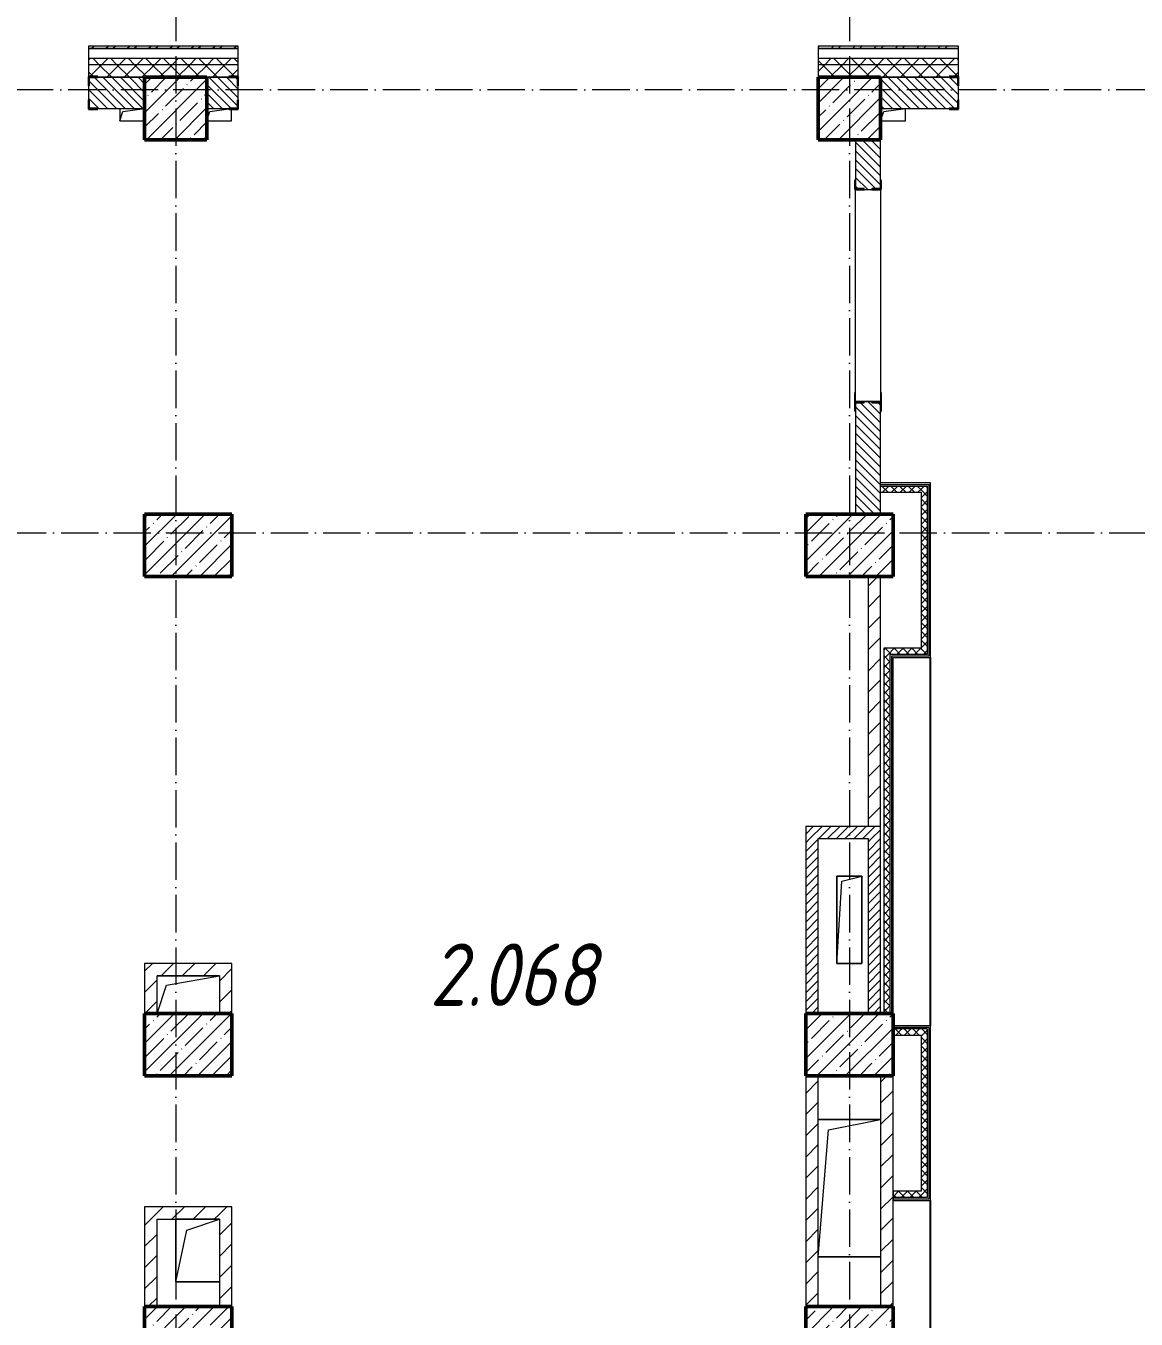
# Model space of a CAD drawing. Header units: millimetres. Extents: x -401725 to 250493, y 305116 to 802890.
# Drawn here: x 60956 to 69858, y 534747 to 545109 of the extents above; entities that cross this region are included whole.
import ezdxf

# ---------------------------------------------------------------- set-up
doc = ezdxf.new("R2010")
doc.units = ezdxf.units.MM
doc.linetypes.add('50_200_ШТРИХ_1Т_ш5_п1_п1_', pattern=[700, 500, -100, 0, -100])
for name, color, linetype, lineweight in [('A-FLOR-____-OTLN', 7, 'Continuous', 9), ('A-GENM-____-MCUT', 7, 'Continuous', 25), ('A-GENM-____-OTLN', 7, 'Continuous', 9), ('A-GENM-____-OTLN-1', 7, 'Continuous', 25), ('A-WALL-____-MCUT', 7, 'Continuous', 13), ('A-WALL-____-MCUT-1', 7, 'Continuous', 9), ('A-WALL-____-PATT-1', 7, 'Continuous', 9), ('A-WALL-FNSH-MCUT-1', 7, 'Continuous', 9), ('I-WALL-____-OTLN', 7, 'Continuous', 9), ('S-COLS-____-MCUT', 7, 'Continuous', 50), ('S-COLS-____-OTLN', 7, 'Continuous', 9), ('S-GRID-____-OTLN-1', 7, '50_200_ШТРИХ_1Т_ш5_п1_п1_', 9), ('Марки помещений', 7, 'Continuous', 9)]:
    doc.layers.add(name, color=color, linetype=linetype, lineweight=lineweight)
doc.layers.add('A-WALL-____-PATT-3', color=9, linetype='Continuous', lineweight=9, true_color=0x808080)
doc.styles.add('ISOCPEUR_I_2', font='isocpeui.ttf', dxfattribs={"width": 0.85, "height": 2.3})
pattern_1 = [(45, (-15591.66, 459015.94), (-70.71068, 70.71068), []), (135, (-15591.66, 459015.94), (-70.71068, -70.71068), [])]
pattern_2 = [(45, (-15591.663, 459015.94), (-35.35534, 35.35534), [])]
pattern_3 = [(45, (-15591.66, 459015.94), (-84.85281, 84.85281), [])]
pattern_4 = [(135, (-15591.663, 459015.94), (-35.35534, -35.35534), [])]
pattern_5 = [(45, (-15591.663, 459015.94), (-35.35534, 35.35534), []), (135, (-15591.663, 459015.94), (-35.35534, -35.35534), [])]

# ---------------------------------------------------------------- blocks, each defined once
blk = doc.blocks.new('BSC_Колонна _Прямоугольная - 500х500-V40-АР1_План отверстий 2 этажа в осях 1-64_Ю-ЯЯ')
at = {"layer": 'S-COLS-____-OTLN'}
h = blk.add_hatch(dxfattribs=at)
h.set_pattern_fill('FP_50', color=256, style=0, pattern_type=2)
h.set_pattern_definition([(45, (-83150, -85431.04), (-114.04925, 114.04925), []), (45, (-83035.95, -85431.04), (-114.04925, 114.04925), [201.613, -40.323, 3.353, -36.97])])
h.paths.add_polyline_path([(-250, -250), (250, -250), (250, 250), (-250, 250)], flags=0)
at = {"layer": 'S-COLS-____-MCUT'}
for p, q in [((250, 250), (-250, 250)), ((-250, 250), (-250, -250)), ((250, -250), (250, 250)), ((-250, -250), (250, -250))]:
    blk.add_line(p, q, dxfattribs=at)
blk = doc.blocks.new('BSC_Колонна _Прямоугольная - 500х500-V42-АР1_План отверстий 2 этажа в осях 1-64_Ю-ЯЯ')
at = {"layer": 'S-COLS-____-OTLN'}
h = blk.add_hatch(dxfattribs=at)
h.set_pattern_fill('FP_52', color=256, style=0, pattern_type=2)
h.set_pattern_definition([(45, (-77750, -85431.04), (-114.04925, 114.04925), []), (45, (-77635.95, -85431.04), (-114.04925, 114.04925), [201.613, -40.323, 3.353, -36.97])])
h.paths.add_polyline_path([(-250, -250), (250, -250), (250, 250), (-250, 250)], flags=0)
at = {"layer": 'S-COLS-____-MCUT'}
for p, q in [((250, 250), (-250, 250)), ((-250, 250), (-250, -250)), ((250, -250), (250, 250)), ((-250, -250), (250, -250))]:
    blk.add_line(p, q, dxfattribs=at)
blk = doc.blocks.new('BSC_Колонна _Прямоугольная - 500х700-V135-АР1_План отверстий 2 этажа в осях 1-64_Ю-ЯЯ')
at = {"layer": 'S-COLS-____-OTLN'}
h = blk.add_hatch(dxfattribs=at)
h.set_pattern_fill('FP_148', color=256, style=0, pattern_type=2)
h.set_pattern_definition([(315, (-75581.04, 77850), (114.04925, 114.04925), []), (315, (-75581.04, 77735.95), (114.04925, 114.04925), [201.613, -40.323, 3.353, -36.97])])
h.paths.add_polyline_path([(-250, 350), (-250, -350), (250, -350), (250, 350)], flags=0)
at = {"layer": 'S-COLS-____-MCUT'}
for p, q in [((250, 350), (-250, 350)), ((-250, 350), (-250, -350)), ((250, -350), (250, 350)), ((-250, -350), (250, -350))]:
    blk.add_line(p, q, dxfattribs=at)
blk = doc.blocks.new('BSC_Колонна _Прямоугольная - 500х700-V136-АР1_План отверстий 2 этажа в осях 1-64_Ю-ЯЯ')
at = {"layer": 'S-COLS-____-OTLN'}
h = blk.add_hatch(dxfattribs=at)
h.set_pattern_fill('FP_149', color=256, style=0, pattern_type=2)
h.set_pattern_definition([(315, (-75581.04, 83150), (114.04925, 114.04925), []), (315, (-75581.04, 83035.95), (114.04925, 114.04925), [201.613, -40.323, 3.353, -36.97])])
h.paths.add_polyline_path([(-250, 350), (-250, -350), (250, -350), (250, 350)], flags=0)
at = {"layer": 'S-COLS-____-MCUT'}
for p, q in [((250, 350), (-250, 350)), ((-250, 350), (-250, -350)), ((250, -350), (250, 350)), ((-250, -350), (250, -350))]:
    blk.add_line(p, q, dxfattribs=at)
blk = doc.blocks.new('BSC_Колонна _Прямоугольная - 500х700-V138-АР1_План отверстий 2 этажа в осях 1-64_Ю-ЯЯ')
at = {"layer": 'S-COLS-____-OTLN'}
h = blk.add_hatch(dxfattribs=at)
h.set_pattern_fill('FP_151', color=256, style=0, pattern_type=2)
h.set_pattern_definition([(315, (-77931.04, 77850), (114.04925, 114.04925), []), (315, (-77931.04, 77735.95), (114.04925, 114.04925), [201.613, -40.323, 3.353, -36.97])])
h.paths.add_polyline_path([(-250, 350), (-250, -350), (250, -350), (250, 350)], flags=0)
at = {"layer": 'S-COLS-____-MCUT'}
for p, q in [((250, 350), (-250, 350)), ((-250, 350), (-250, -350)), ((250, -350), (250, 350)), ((-250, -350), (250, -350))]:
    blk.add_line(p, q, dxfattribs=at)
blk = doc.blocks.new('BSC_Колонна _Прямоугольная - 500х700-V139-АР1_План отверстий 2 этажа в осях 1-64_Ю-ЯЯ')
at = {"layer": 'S-COLS-____-OTLN'}
h = blk.add_hatch(dxfattribs=at)
h.set_pattern_fill('FP_152', color=256, style=0, pattern_type=2)
h.set_pattern_definition([(315, (-77931.04, 83150), (114.04925, 114.04925), []), (315, (-77931.04, 83035.95), (114.04925, 114.04925), [201.613, -40.323, 3.353, -36.97])])
h.paths.add_polyline_path([(-250, 350), (-250, -350), (250, -350), (250, 350)], flags=0)
at = {"layer": 'S-COLS-____-MCUT'}
for p, q in [((250, 350), (-250, 350)), ((-250, 350), (-250, -350)), ((250, -350), (250, 350)), ((-250, -350), (250, -350))]:
    blk.add_line(p, q, dxfattribs=at)
blk = doc.blocks.new('BSC_Колонна _Прямоугольная - 500х700-V141-АР1_План отверстий 2 этажа в осях 1-64_Ю-ЯЯ')
at = {"layer": 'S-COLS-____-OTLN'}
h = blk.add_hatch(dxfattribs=at)
h.set_pattern_fill('FP_154', color=256, style=0, pattern_type=2)
h.set_pattern_definition([(315, (-81931.04, 77850), (114.04925, 114.04925), []), (315, (-81931.04, 77735.95), (114.04925, 114.04925), [201.613, -40.323, 3.353, -36.97])])
h.paths.add_polyline_path([(-250, 350), (-250, -350), (250, -350), (250, 350)], flags=0)
at = {"layer": 'S-COLS-____-MCUT'}
for p, q in [((250, 350), (-250, 350)), ((-250, 350), (-250, -350)), ((250, -350), (250, 350)), ((-250, -350), (250, -350))]:
    blk.add_line(p, q, dxfattribs=at)
blk = doc.blocks.new('BSC_Колонна _Прямоугольная - 500х700-V142-АР1_План отверстий 2 этажа в осях 1-64_Ю-ЯЯ')
at = {"layer": 'S-COLS-____-OTLN'}
h = blk.add_hatch(dxfattribs=at)
h.set_pattern_fill('FP_155', color=256, style=0, pattern_type=2)
h.set_pattern_definition([(315, (-81931.04, 83150), (114.04925, 114.04925), []), (315, (-81931.04, 83035.95), (114.04925, 114.04925), [201.613, -40.323, 3.353, -36.97])])
h.paths.add_polyline_path([(-250, 350), (-250, -350), (250, -350), (250, 350)], flags=0)
at = {"layer": 'S-COLS-____-MCUT'}
for p, q in [((250, 350), (-250, 350)), ((-250, 350), (-250, -350)), ((250, -350), (250, 350)), ((-250, -350), (250, -350))]:
    blk.add_line(p, q, dxfattribs=at)
blk = doc.blocks.new('Фахверк_СКБ_Уголок - 250_2700-27497298-АР1_План отверстий 2 этажа в осях 1-64_Ю-ЯЯ')
at = {"layer": 'A-GENM-____-MCUT'}
for p, q in [((200, 181), (125, 181)), ((125, 181), (125, 106)), ((125, 106), (131, 106)), ((131, 106), (131, 175)), ((131, 175), (200, 175)), ((200, 175), (200, 181)), ((131, -6), (125, -6)), ((125, -6), (125, -81)), ((125, -81), (200, -81)), ((131, -75), (131, -6)), ((200, -75), (131, -75)), ((200, -81), (200, -75))]:
    blk.add_line(p, q, dxfattribs=at)
blk = doc.blocks.new('Фахверк_СКБ_Уголок - 200_3960-28268576-АР1_План отверстий 2 этажа в осях 1-64_Ю-ЯЯ')
at = {"layer": 'A-GENM-____-MCUT'}
for p, q in [((200, 156), (125, 156)), ((125, 156), (125, 81)), ((131, 81), (131, 150)), ((131, 150), (200, 150)), ((200, 150), (200, 156)), ((125, 81), (131, 81)), ((131, 19), (125, 19)), ((125, 19), (125, -56)), ((131, -50), (131, 19)), ((125, -56), (200, -56)), ((200, -50), (131, -50)), ((200, -56), (200, -50))]:
    blk.add_line(p, q, dxfattribs=at)
blk = doc.blocks.new('154_Стойка_СКБ_Уголок - СМ-2480_200-28346303-АР1_План отверстий 2 этажа в осях 1-64_Ю-ЯЯ')
at = {"layer": 'A-GENM-____-MCUT'}
for p, q in [((125, 156), (125, 81)), ((200, 156), (125, 156)), ((131, 81), (131, 150)), ((131, 150), (200, 150)), ((200, 150), (200, 156)), ((125, 81), (131, 81)), ((131, 19), (125, 19)), ((125, 19), (125, -56)), ((131, -50), (131, 19)), ((125, -56), (200, -56)), ((200, -50), (131, -50)), ((200, -56), (200, -50))]:
    blk.add_line(p, q, dxfattribs=at)
blk = doc.blocks.new('Стойка_Влож_Полоса боковая - Полоса-V150-АР1_План отверстий 2 этажа в осях 1-64_Ю-ЯЯ')
at = {"layer": 'A-GENM-____-OTLN'}
for p, q in [((-5, 60), (0, 60)), ((-5, -60), (-5, 60)), ((0, 31), (0, -31)), ((0, -60), (-5, -60))]:
    blk.add_line(p, q, dxfattribs=at)
blk = doc.blocks.new('Стойка_Влож_Уголок_Опорный - Уголок-28213941-АР1_План отверстий 2 этажа в осях 1-64_Ю-ЯЯ')
at = {"layer": 'A-GENM-____-OTLN'}
for p, q in [((-212, -6), (-212, 0)), ((0, 0), (0, -6)), ((-212, -75), (-212, -6)), ((-212, -6), (-206, -6)), ((-212, -75), (-206, -75)), ((-6, -6), (0, -6)), ((-6, -75), (0, -75)), ((0, -6), (0, -75))]:
    blk.add_line(p, q, dxfattribs=at)
blk = doc.blocks.new('AR_Отверстие прямоугольное _в плите_ - AR_Отверстие прямоугольное _в плите_-30459388-АР1_План отверстий 2 этажа в осях 1-64_Ю-ЯЯ')
at = {"layer": 'A-GENM-____-OTLN'}
for p, q in [((100, 350), (-100, 350)), ((-100, 350), (-100, -350)), ((-60, 310), (100, 350)), ((100, -350), (100, 350)), ((-100, -350), (-60, 310)), ((-100, -350), (100, -350))]:
    blk.add_line(p, q, dxfattribs=at)
blk = doc.blocks.new('AR_Отверстие прямоугольное _в плите_ - AR_Отверстие прямоугольное _в плите_-30510712-АР1_План отверстий 2 этажа в осях 1-64_Ю-ЯЯ')
at = {"layer": 'A-GENM-____-OTLN'}
for p, q in [((-100, 50), (-100, -50)), ((-100, -50), (-75, 25)), ((-75, 25), (100, 50)), ((-100, -50), (100, -50))]:
    blk.add_line(p, q, dxfattribs=at)
blk = doc.blocks.new('AR_Отверстие прямоугольное _в плите_ - AR_Отверстие прямоугольное _в плите_-V164-АР1_План отверстий 2 этажа в осях 1-64_Ю-ЯЯ')
at = {"layer": 'A-GENM-____-OTLN'}
for p, q in [((-100, -50), (-75, 25)), ((-75, 25), (100, 50)), ((100, -50), (100, 50)), ((-100, -50), (100, -50))]:
    blk.add_line(p, q, dxfattribs=at)
blk = doc.blocks.new('AR_Отверстие прямоугольное _в плите_ - AR_Отверстие прямоугольное _в плите_-V170-АР1_План отверстий 2 этажа в осях 1-64_Ю-ЯЯ')
at = {"layer": 'A-GENM-____-OTLN'}
for p, q in [((-98, -43), (-75, 25)), ((-75, 25), (77, 47)), ((100, -50), (100, 44)), ((-98, -50), (100, -50))]:
    blk.add_line(p, q, dxfattribs=at)
blk = doc.blocks.new('AR_Отверстие прямоугольное _в плите_ - AR_Отверстие прямоугольное _в плите_-30552540-АР1_План отверстий 2 этажа в осях 1-64_Ю-ЯЯ')
at = {"layer": 'A-GENM-____-OTLN'}
for p, q in [((175, 250), (-175, 250)), ((-175, 250), (-175, -250)), ((-87, 163), (175, 250)), ((-175, -250), (-87, 163)), ((-175, -250), (175, -250))]:
    blk.add_line(p, q, dxfattribs=at)
blk = doc.blocks.new('AR_Отверстие прямоугольное _в плите_ - AR_Отверстие прямоугольное _в плите_-30459267-АР1_План отверстий 2 этажа в осях 1-64_Ю-ЯЯ')
at = {"layer": 'A-GENM-____-OTLN'}
for p, q in [((250, 150), (-250, 150)), ((-175, 75), (250, 150)), ((-250, -150), (-175, 75))]:
    blk.add_line(p, q, dxfattribs=at)
blk = doc.blocks.new('AR_Отверстие прямоугольное _в плите_ - AR_Отверстие прямоугольное _в плите_-30552711-АР1_План отверстий 2 этажа в осях 1-64_Ю-ЯЯ')
at = {"layer": 'A-GENM-____-OTLN'}
for p, q in [((250, 550), (-250, 550)), ((-167, 467), (250, 550)), ((-250, -550), (-167, 467)), ((-250, -550), (250, -550))]:
    blk.add_line(p, q, dxfattribs=at)
blk = doc.blocks.new('2этаж')
at = {"layer": 'S-GRID-____-OTLN-1', "color": 251, "ltscale": 0.6, "true_color": 0x636466}
for p, q in [((62158.3, 549908.8), (62158.3, 498997)), ((67558.3, 549908.8), (67558.3, 498997)), ((88482.7, 544597), (-20260.4, 544597)), ((-20260.4, 541047), (88482.7, 541047))]:
    blk.add_line(p, q, dxfattribs=at)

msp = doc.modelspace()

# ---------------------------------------------------------------- hatches: boundary and pattern name
at = {"layer": 'A-WALL-____-PATT-1'}
h = msp.add_hatch(dxfattribs=at)
h.set_pattern_fill('FP_3', color=256, style=0, pattern_type=2)
h.set_pattern_definition([(45, (-15591.66, 459015.94), (-85.53659, 85.53659), []), (45, (-15534.64, 459015.94), (-85.53659, 85.53659), [])])
h.paths.add_polyline_path([(71000.6882, 544926.983), (71358.3366, 544926.983), (71358.3366, 544946.983), (70233.3366, 544946.983), (70233.3366, 544926.983)], flags=0)
h.paths.add_polyline_path([(73418.3366, 544926.983), (73418.3366, 544946.983), (73158.3366, 544946.983), (73158.3366, 544926.983)], flags=0)
h.paths.add_polyline_path([(68433.3366, 544926.983), (68433.3366, 544946.983), (67308.3366, 544946.983), (67308.3366, 544926.983), (68349.4372, 544926.983)], flags=0)
h.paths.add_polyline_path([(62658.3366, 544926.983), (62658.3366, 544946.983), (61458.3366, 544946.983), (61458.3366, 544926.983), (62163.1849, 544926.983)], flags=0)
h.paths.add_polyline_path([(59143.3366, 544926.983), (59658.3366, 544926.983), (59658.3366, 544946.983), (59143.3366, 544946.983)], flags=0)
h = msp.add_hatch(dxfattribs=at)
h.set_pattern_fill('FP_1', color=256, style=0, pattern_type=2)
h.set_pattern_definition(pattern_1)
h.paths.add_polyline_path([(85758.3366, 544796.983), (85808.3366, 544796.983), (85808.3366, 544846.983), (78908.3366, 544846.983), (78908.3366, 544796.983), (83373.1929, 544796.983)], flags=0)
h.paths.add_polyline_path([(73651.9392, 544796.983), (74358.3366, 544796.983), (74358.3366, 544846.983), (73158.3366, 544846.983), (73158.3366, 544796.983)], flags=0)
h.paths.add_polyline_path([(76158.3366, 544796.983), (77908.3366, 544796.983), (77908.3366, 544846.983), (76158.3366, 544846.983)], flags=0)
h.paths.add_polyline_path([(71358.3366, 544796.983), (71358.3366, 544846.983), (70233.3366, 544846.983), (70233.3366, 544796.983), (71000.6882, 544796.983)], flags=0)
h.paths.add_polyline_path([(68433.3366, 544796.983), (68433.3366, 544846.983), (67308.3366, 544846.983), (67308.3366, 544796.983), (68349.4372, 544796.983)], flags=0)
h.paths.add_polyline_path([(61458.3366, 544796.983), (62658.3366, 544796.983), (62658.3366, 544846.983), (61458.3366, 544846.983)], flags=0)
h.paths.add_polyline_path([(59658.3366, 544796.983), (59658.3366, 544846.983), (56108.3366, 544846.983), (56108.3366, 544796.983), (58628.1836, 544796.983)], flags=0)
h.paths.add_polyline_path([(54308.3366, 544796.983), (54308.3366, 544846.983), (53108.3366, 544846.983), (53108.3366, 544796.983)], flags=0)
h.paths.add_polyline_path([(51308.3366, 544796.983), (51308.3366, 544846.983), (50108.3366, 544846.983), (50108.3366, 544796.983)], flags=0)
h.paths.add_polyline_path([(48308.3366, 544796.983), (48308.3366, 544846.983), (47058.3366, 544846.983), (47058.3366, 544796.983), (48023.1796, 544796.983)], flags=0)
h.paths.add_polyline_path([(44488.1782, 544796.983), (45258.3366, 544796.983), (45258.3366, 544846.983), (44058.3366, 544846.983), (44058.3366, 544796.983)], flags=0)
h.paths.add_polyline_path([(42258.3366, 544796.983), (42258.3366, 544846.983), (41058.3366, 544846.983), (41058.3366, 544796.983), (41836.9272, 544796.983)], flags=0)
h.paths.add_polyline_path([(39258.3366, 544796.983), (39258.3366, 544846.983), (38058.3366, 544846.983), (38058.3366, 544796.983)], flags=0)
h.paths.add_polyline_path([(35650.6749, 544796.983), (36258.3366, 544796.983), (36258.3366, 544846.983), (34608.3366, 544846.983), (34608.3366, 544796.983), (34766.9245, 544796.983)], flags=0)
h = msp.add_hatch(dxfattribs=at)
h.set_pattern_fill('FP_1', color=256, style=0, pattern_type=2)
h.set_pattern_definition(pattern_1)
h.paths.add_polyline_path([(85658.3366, 544696.983), (85758.3366, 544696.983), (85758.3366, 544796.983), (78908.3366, 544796.983), (78908.3366, 544696.983), (83373.1929, 544696.983)], flags=0)
h.paths.add_polyline_path([(77408.3366, 544696.983), (77908.3366, 544696.983), (77908.3366, 544796.983), (76158.3366, 544796.983), (76158.3366, 544702.983), (76233.3366, 544702.983), (76233.3366, 544696.983), (76303.1902, 544696.983)], flags=0)
h.paths.add_polyline_path([(73651.9392, 544696.983), (74283.3366, 544696.983), (74283.3366, 544702.983), (74358.3366, 544702.983), (74358.3366, 544796.983), (73158.3366, 544796.983), (73158.3366, 544696.983)], flags=0)
h.paths.add_polyline_path([(71000.6882, 544696.983), (71283.3366, 544696.983), (71283.3366, 544702.983), (71358.3366, 544702.983), (71358.3366, 544796.983), (70233.3366, 544796.983), (70233.3366, 544702.983), (70308.3366, 544702.983), (70308.3366, 544696.983)], flags=0)
h.paths.add_polyline_path([(68349.4372, 544696.983), (68358.3366, 544696.983), (68358.3366, 544702.983), (68433.3366, 544702.983), (68433.3366, 544796.983), (67308.3366, 544796.983), (67308.3366, 544696.983), (67808.3366, 544696.983)], flags=0)
h.paths.add_polyline_path([(61908.3366, 544696.983), (62583.3366, 544696.983), (62583.3366, 544702.983), (62658.3366, 544702.983), (62658.3366, 544796.983), (61458.3366, 544796.983), (61458.3366, 544702.983), (61533.3366, 544702.983), (61533.3366, 544696.983)], flags=0)
h.paths.add_polyline_path([(59658.3366, 544696.983), (59658.3366, 544796.983), (56108.3366, 544796.983), (56108.3366, 544702.983), (56183.3366, 544702.983), (56183.3366, 544696.983), (59158.3366, 544696.983)], flags=0)
h.paths.add_polyline_path([(53108.3366, 544696.983), (54233.3366, 544696.983), (54233.3366, 544702.983), (54308.3366, 544702.983), (54308.3366, 544796.983), (53108.3366, 544796.983)], flags=0)
h.paths.add_polyline_path([(50183.3366, 544696.983), (51233.3366, 544696.983), (51233.3366, 544702.983), (51308.3366, 544702.983), (51308.3366, 544796.983), (50108.3366, 544796.983), (50108.3366, 544702.983), (50183.3366, 544702.983)], flags=0)
h.paths.add_polyline_path([(48233.3366, 544696.983), (48233.3366, 544702.983), (48308.3366, 544702.983), (48308.3366, 544796.983), (47058.3366, 544796.983), (47058.3366, 544702.983), (47133.3366, 544702.983), (47133.3366, 544696.983), (48023.1796, 544696.983)], flags=0)
h.paths.add_polyline_path([(45183.3366, 544696.983), (45183.3366, 544702.983), (45258.3366, 544702.983), (45258.3366, 544796.983), (44058.3366, 544796.983), (44058.3366, 544702.983), (44133.3366, 544702.983), (44133.3366, 544696.983), (44488.1782, 544696.983)], flags=0)
h.paths.add_polyline_path([(42183.3366, 544696.983), (42183.3366, 544702.983), (42258.3366, 544702.983), (42258.3366, 544796.983), (41058.3366, 544796.983), (41058.3366, 544702.983), (41133.3366, 544702.983), (41133.3366, 544696.983), (41836.9272, 544696.983)], flags=0)
h.paths.add_polyline_path([(38133.3366, 544696.983), (39183.3366, 544696.983), (39183.3366, 544702.983), (39258.3366, 544702.983), (39258.3366, 544796.983), (38058.3366, 544796.983), (38058.3366, 544702.983), (38133.3366, 544702.983)], flags=0)
h.paths.add_polyline_path([(36183.3366, 544696.983), (36183.3366, 544702.983), (36258.3366, 544702.983), (36258.3366, 544796.983), (34608.3366, 544796.983), (34608.3366, 544696.983), (35650.6749, 544696.983)], flags=0)
h = msp.add_hatch(dxfattribs=at)
h.set_pattern_fill('FP_6', color=256, style=0, pattern_type=2)
h.set_pattern_definition(pattern_4)
h.paths.add_polyline_path([(61533.3366, 544446.983), (61908.3366, 544446.983), (61908.3366, 544696.983), (61464.3366, 544696.983), (61464.3366, 544627.983), (61458.3366, 544627.983), (61458.3366, 544515.983), (61464.3366, 544515.983), (61464.3366, 544446.983)], flags=0)
h = msp.add_hatch(dxfattribs=at)
h.set_pattern_fill('FP_6', color=256, style=0, pattern_type=2)
h.set_pattern_definition(pattern_4)
h.paths.add_polyline_path([(62408.3366, 544446.983), (62652.3366, 544446.983), (62652.3366, 544515.983), (62658.3366, 544515.983), (62658.3366, 544627.983), (62652.3366, 544627.983), (62652.3366, 544696.983), (62408.3366, 544696.983), (62408.3366, 544515.983)], flags=0)
h = msp.add_hatch(dxfattribs=at)
h.set_pattern_fill('FP_6', color=256, style=0, pattern_type=2)
h.set_pattern_definition(pattern_4)
h.paths.add_polyline_path([(71283.3366, 544446.983), (71352.3366, 544446.983), (71352.3366, 544515.983), (71358.3366, 544515.983), (71358.3366, 544627.983), (71352.3366, 544627.983), (71352.3366, 544696.983), (70239.3366, 544696.983), (70239.3366, 544627.983), (70233.3366, 544627.983), (70233.3366, 544515.983), (70239.3366, 544515.983), (70239.3366, 544446.983), (71000.6882, 544446.983)], flags=0)
h.paths.add_polyline_path([(68358.3366, 544446.983), (68427.3366, 544446.983), (68427.3366, 544515.983), (68433.3366, 544515.983), (68433.3366, 544627.983), (68427.3366, 544627.983), (68427.3366, 544696.983), (67808.3366, 544696.983), (67808.3366, 544446.983), (68349.4372, 544446.983)], flags=0)
h = msp.add_hatch(dxfattribs=at)
h.set_pattern_fill('FP_6', color=256, style=0, pattern_type=2)
h.set_pattern_definition(pattern_4)
h.paths.add_polyline_path([(67608.3366, 541196.983), (67808.3366, 541196.983), (67808.3366, 542090.983), (67739.3366, 542090.983), (67739.3366, 542096.983), (67677.3366, 542096.983), (67677.3366, 542090.983), (67608.3366, 542090.983), (67608.3366, 541890.983)], flags=0)
h.paths.add_polyline_path([(67677.3366, 543796.983), (67739.3366, 543796.983), (67739.3366, 543802.983), (67808.3366, 543802.983), (67808.3366, 544196.983), (67608.3366, 544196.983), (67608.3366, 543802.983), (67677.3366, 543802.983)], flags=0)
h = msp.add_hatch(dxfattribs=at)
h.set_pattern_fill('FP_4', color=256, style=0, pattern_type=2)
h.set_pattern_definition(pattern_3)
h.paths.add_polyline_path([(67808.3366, 538696.983), (67808.3366, 540696.983), (67708.3366, 540696.983), (67708.3366, 538696.983)], flags=0)
h = msp.add_hatch(dxfattribs=at)
h.set_pattern_fill('FP_5', color=256, style=0, pattern_type=2)
h.set_pattern_definition(pattern_2)
h.paths.add_polyline_path([(67708.3366, 538596.983), (67808.3366, 538596.983), (67808.3366, 538696.983), (67208.3366, 538696.983), (67208.3366, 538596.983), (67465.6869, 538596.983)], flags=0)
h = msp.add_hatch(dxfattribs=at)
h.set_pattern_fill('FP_5', color=256, style=0, pattern_type=2)
h.set_pattern_definition(pattern_2)
h.paths.add_polyline_path([(67308.3366, 537196.983), (67308.3366, 538596.983), (67208.3366, 538596.983), (67208.3366, 537196.983)], flags=0)
h = msp.add_hatch(dxfattribs=at)
h.set_pattern_fill('FP_5', color=256, style=0, pattern_type=2)
h.set_pattern_definition(pattern_2)
h.paths.add_polyline_path([(67808.3366, 537196.983), (67808.3366, 538596.983), (67708.3366, 538596.983), (67708.3366, 537196.983)], flags=0)
h = msp.add_hatch(dxfattribs=at)
h.set_pattern_fill('FP_4', color=256, style=0, pattern_type=2)
h.set_pattern_definition(pattern_3)
h.paths.add_polyline_path([(62508.3366, 537496.983), (62508.3366, 537596.983), (61908.3366, 537596.983), (61908.3366, 537496.983), (62163.1849, 537496.983)], flags=0)
h = msp.add_hatch(dxfattribs=at)
h.set_pattern_fill('FP_4', color=256, style=0, pattern_type=2)
h.set_pattern_definition(pattern_3)
h.paths.add_polyline_path([(62608.2209, 537196.983), (62608.3366, 537196.983), (62608.3366, 537596.983), (62508.3366, 537596.983), (62508.3366, 537196.983)], flags=0)
h = msp.add_hatch(dxfattribs=at)
h.set_pattern_fill('FP_4', color=256, style=0, pattern_type=2)
h.set_pattern_definition(pattern_3)
h.paths.add_polyline_path([(62008.3366, 537196.983), (62008.3366, 537496.983), (61908.3366, 537496.983), (61908.3366, 537196.983)], flags=0)
h = msp.add_hatch(dxfattribs=at)
h.set_pattern_fill('FP_4', color=256, style=0, pattern_type=2)
h.set_pattern_definition(pattern_3)
h.paths.add_polyline_path([(67308.3366, 534846.983), (67308.3366, 536696.983), (67208.3366, 536696.983), (67208.3366, 534846.983)], flags=0)
h = msp.add_hatch(dxfattribs=at)
h.set_pattern_fill('FP_4', color=256, style=0, pattern_type=2)
h.set_pattern_definition(pattern_3)
h.paths.add_polyline_path([(67908.3366, 534846.983), (67908.3366, 536696.983), (67808.3366, 536696.983), (67808.3366, 534846.983)], flags=0)
h = msp.add_hatch(dxfattribs=at)
h.set_pattern_fill('FP_4', color=256, style=0, pattern_type=2)
h.set_pattern_definition(pattern_3)
h.paths.add_polyline_path([(62508.3366, 535546.983), (62508.3366, 535646.983), (61908.3366, 535646.983), (61908.3366, 535546.983), (62163.1849, 535546.983)], flags=0)
h = msp.add_hatch(dxfattribs=at)
h.set_pattern_fill('FP_4', color=256, style=0, pattern_type=2)
h.set_pattern_definition(pattern_3)
h.paths.add_polyline_path([(62608.287, 534846.983), (62608.3366, 534846.983), (62608.3366, 535646.983), (62508.3366, 535646.983), (62508.3366, 534846.983)], flags=0)
h = msp.add_hatch(dxfattribs=at)
h.set_pattern_fill('FP_4', color=256, style=0, pattern_type=2)
h.set_pattern_definition(pattern_3)
h.paths.add_polyline_path([(62008.3366, 534846.983), (62008.3366, 535546.983), (61908.3366, 535546.983), (61908.3366, 534846.983)], flags=0)
at = {"layer": 'A-WALL-____-PATT-3'}
h = msp.add_hatch(dxfattribs=at)
h.set_pattern_fill('FP_7', color=256, style=0, pattern_type=2)
h.set_pattern_definition(pattern_5)
h.paths.add_polyline_path([(67808.3366, 541371.983), (68133.3366, 541371.983), (68133.3366, 541421.983), (67808.3366, 541421.983)], flags=0)
h = msp.add_hatch(dxfattribs=at)
h.set_pattern_fill('FP_7', color=256, style=0, pattern_type=2)
h.set_pattern_definition(pattern_5)
h.paths.add_polyline_path([(68183.3366, 531421.983), (68183.3366, 532721.983), (68133.3366, 532721.983), (68133.3366, 531421.983)], flags=0)
h.paths.add_polyline_path([(68133.3366, 535721.983), (68183.3366, 535721.983), (68183.3366, 537071.983), (68133.3366, 537071.983), (68133.3366, 535771.983)], flags=0)
h.paths.add_polyline_path([(68183.3366, 540071.983), (68183.3366, 541421.983), (68133.3366, 541421.983), (68133.3366, 540071.983)], flags=0)
h = msp.add_hatch(dxfattribs=at)
h.set_pattern_fill('FP_7', color=256, style=0, pattern_type=2)
h.set_pattern_definition(pattern_5)
h.paths.add_polyline_path([(68133.3366, 540071.983), (68133.3366, 540121.983), (67833.3366, 540121.983), (67833.3366, 540071.983), (67883.3366, 540071.983)], flags=0)
h = msp.add_hatch(dxfattribs=at)
h.set_pattern_fill('FP_7', color=256, style=0, pattern_type=2)
h.set_pattern_definition(pattern_5)
h.paths.add_polyline_path([(67883.3366, 537196.983), (67883.3366, 540071.983), (67833.3366, 540071.983), (67833.3366, 537196.983)], flags=0)
h = msp.add_hatch(dxfattribs=at)
h.set_pattern_fill('FP_7', color=256, style=0, pattern_type=2)
h.set_pattern_definition(pattern_5)
h.paths.add_polyline_path([(68133.3366, 537021.983), (68133.3366, 537071.983), (67908.3366, 537071.983), (67908.3366, 537021.983)], flags=0)
h = msp.add_hatch(dxfattribs=at)
h.set_pattern_fill('FP_7', color=256, style=0, pattern_type=2)
h.set_pattern_definition(pattern_5)
h.paths.add_polyline_path([(68133.3366, 535721.983), (68133.3366, 535771.983), (67908.3366, 535771.983), (67908.3366, 535721.983)], flags=0)

# ---------------------------------------------------------------- linework, layer by layer
at = {"layer": 'A-FLOR-____-OTLN'}
for p, q in [((68207.3366, 537096.983), (68207.3366, 540046.983)), ((67458.3366, 538296.6355), (67658.3366, 538296.6355)), ((67458.3366, 537596.6355), (67458.3366, 538296.6355)), ((67658.3366, 538296.6355), (67658.3366, 537596.6355)), ((67658.3366, 537596.6355), (67458.3366, 537596.6355)), ((62008.3366, 537496.6355), (62508.3366, 537496.6355)), ((67308.3366, 536346.983), (67808.3366, 536346.983)), ((68207.3366, 532746.983), (68207.3366, 535696.983)), ((62158.3366, 535546.6355), (62508.3366, 535546.6355)), ((62158.3366, 535046.6355), (62158.3366, 535546.6355)), ((67808.3366, 535246.983), (67308.3366, 535246.983)), ((62508.3366, 535046.6355), (62158.3366, 535046.6355))]:
    msp.add_line(p, q, dxfattribs=at)
at = {"layer": 'A-WALL-____-MCUT'}
for p, q in [((61458.3366, 544926.983), (61458.3366, 544702.983)), ((62658.3366, 544926.983), (61458.3366, 544926.983)), ((61458.3366, 544926.983), (62658.3366, 544926.983)), ((62658.3366, 544702.983), (62658.3366, 544926.983)), ((67308.3366, 544926.983), (67308.3366, 544696.983)), ((68433.3366, 544926.983), (67308.3366, 544926.983)), ((67308.3366, 544926.983), (68433.3366, 544926.983)), ((68433.3366, 544702.983), (68433.3366, 544926.983)), ((61458.3366, 544627.983), (61458.3366, 544515.983)), ((62658.3366, 544515.983), (62658.3366, 544627.983)), ((68433.3366, 544515.983), (68433.3366, 544627.983)), ((61533.3366, 544446.983), (61908.3366, 544446.983)), ((62408.3366, 544446.983), (62583.3366, 544446.983)), ((67808.3366, 544446.983), (68358.3366, 544446.983)), ((67608.3366, 544196.983), (67608.3366, 543871.983)), ((67808.3366, 543871.983), (67808.3366, 544196.983)), ((67677.3366, 543796.983), (67739.3366, 543796.983)), ((67608.3366, 542021.983), (67608.3366, 541196.983)), ((67808.3366, 541196.983), (67808.3366, 542021.983)), ((67808.3366, 541421.983), (68183.3366, 541421.983)), ((68183.3366, 541421.983), (68183.3366, 540071.983)), ((67808.3366, 541371.983), (68133.3366, 541371.983)), ((68133.3366, 541371.983), (68133.3366, 540121.983)), ((67833.3366, 540121.983), (67833.3366, 537196.983)), ((68133.3366, 540121.983), (67833.3366, 540121.983)), ((67883.3366, 540071.983), (67883.3366, 537196.983)), ((68183.3366, 540071.983), (67883.3366, 540071.983)), ((68183.3366, 537071.983), (67908.3366, 537071.983)), ((68183.3366, 537071.983), (68183.3366, 535721.983)), ((67908.3366, 537021.983), (68133.3366, 537021.983)), ((68133.3366, 537021.983), (68133.3366, 535771.983)), ((68133.3366, 535771.983), (67908.3366, 535771.983)), ((67908.3366, 535771.983), (67908.3366, 535721.983)), ((68183.3366, 535721.983), (67908.3366, 535721.983))]:
    msp.add_line(p, q, dxfattribs=at)
at = {"layer": 'A-WALL-____-MCUT-1'}
for p, q in [((62658.3366, 544846.983), (61458.3366, 544846.983)), ((68433.3366, 544846.983), (67308.3366, 544846.983)), ((62658.3366, 544796.983), (61458.3366, 544796.983)), ((68433.3366, 544796.983), (67308.3366, 544796.983)), ((61533.3366, 544696.983), (61908.3366, 544696.983)), ((61908.3366, 544696.983), (61533.3366, 544696.983)), ((62408.3366, 544696.983), (62583.3366, 544696.983)), ((62583.3366, 544696.983), (62408.3366, 544696.983)), ((67808.3366, 544696.983), (68358.3366, 544696.983)), ((68358.3366, 544696.983), (67808.3366, 544696.983)), ((67808.3366, 541434.483), (68195.8366, 541434.483)), ((68195.8366, 541434.483), (68195.8366, 540059.483)), ((67895.8366, 540059.483), (67895.8366, 537196.983)), ((68195.8366, 540059.483), (67895.8366, 540059.483)), ((68195.8366, 537084.483), (67908.3366, 537084.483)), ((68195.8366, 537084.483), (68195.8366, 535709.483)), ((68195.8366, 535709.483), (67908.3366, 535709.483))]:
    msp.add_line(p, q, dxfattribs=at)
at = {"layer": 'A-WALL-FNSH-MCUT-1'}
for p, q in [((62658.3366, 544946.983), (61458.3366, 544946.983)), ((61458.3366, 544946.983), (61458.3366, 544926.983)), ((62658.3366, 544926.983), (62658.3366, 544946.983)), ((68433.3366, 544946.983), (67308.3366, 544946.983)), ((67308.3366, 544946.983), (67308.3366, 544926.983)), ((68433.3366, 544926.983), (68433.3366, 544946.983)), ((68208.3366, 541446.983), (67808.3366, 541446.983)), ((68208.3366, 540046.983), (68208.3366, 541446.983)), ((67708.3366, 540696.983), (67708.3366, 538696.983)), ((67808.3366, 537196.983), (67808.3366, 540696.983)), ((67908.3366, 537196.983), (67908.3366, 540046.983)), ((67908.3366, 540046.983), (68208.3366, 540046.983)), ((67208.3366, 538696.983), (67208.3366, 537196.983)), ((67208.3366, 538696.983), (67808.3366, 538696.983)), ((67308.3366, 538596.983), (67708.3366, 538596.983)), ((67308.3366, 537196.983), (67308.3366, 538596.983)), ((67708.3366, 538596.983), (67708.3366, 537196.983)), ((62608.3366, 537596.983), (61908.3366, 537596.983)), ((61908.3366, 537596.983), (61908.3366, 537196.983)), ((62608.3366, 537196.983), (62608.3366, 537596.983)), ((62008.3366, 537496.983), (62508.3366, 537496.983)), ((62008.3366, 537196.983), (62008.3366, 537496.983)), ((62508.3366, 537496.983), (62508.3366, 537196.983)), ((68208.3366, 537096.983), (67908.3366, 537096.983)), ((68208.3366, 535696.983), (68208.3366, 537096.983)), ((67208.3366, 536696.983), (67208.3366, 534846.983)), ((67308.3366, 534846.983), (67308.3366, 536696.983)), ((67808.3366, 536696.983), (67808.3366, 534846.983)), ((67908.3366, 534846.983), (67908.3366, 536696.983)), ((67908.3366, 535721.983), (67908.3366, 535696.983)), ((62608.3366, 535646.983), (61908.3366, 535646.983)), ((61908.3366, 535646.983), (61908.3366, 534846.983)), ((62608.3366, 534846.983), (62608.3366, 535646.983)), ((67908.3366, 535696.983), (68208.3366, 535696.983)), ((62008.3366, 535546.983), (62508.3366, 535546.983)), ((62008.3366, 534846.983), (62008.3366, 535546.983)), ((62508.3366, 535546.983), (62508.3366, 534846.983))]:
    msp.add_line(p, q, dxfattribs=at)
at = {"layer": 'I-WALL-____-OTLN'}
for p, q in [((67608.3366, 542096.983), (67608.3366, 543796.983)), ((67808.3366, 543796.983), (67808.3366, 542096.983)), ((68208.3366, 540046.983), (68208.3366, 537096.983)), ((68208.3366, 535696.983), (68208.3366, 532746.983))]:
    msp.add_line(p, q, dxfattribs=at)

# ---------------------------------------------------------------- block references
at = {"color": 18, "true_color": 0x000000}
msp.add_blockref('2этаж', (0, 0), dxfattribs=at)
at = {"layer": 'A-GENM-____-OTLN'}
for name, p in [('AR_Отверстие прямоугольное _в плите_ - AR_Отверстие прямоугольное _в плите_-30510712-АР1_План отверстий 2 этажа в осях 1-64_Ю-ЯЯ', (61808.3366, 544396.983)), ('AR_Отверстие прямоугольное _в плите_ - AR_Отверстие прямоугольное _в плите_-V170-АР1_План отверстий 2 этажа в осях 1-64_Ю-ЯЯ', (62506.0995, 544396.983)), ('AR_Отверстие прямоугольное _в плите_ - AR_Отверстие прямоугольное _в плите_-V164-АР1_План отверстий 2 этажа в осях 1-64_Ю-ЯЯ', (67908.3366, 544396.983)), ('AR_Отверстие прямоугольное _в плите_ - AR_Отверстие прямоугольное _в плите_-30459388-АР1_План отверстий 2 этажа в осях 1-64_Ю-ЯЯ', (67558.3366, 537946.6355)), ('AR_Отверстие прямоугольное _в плите_ - AR_Отверстие прямоугольное _в плите_-30459267-АР1_План отверстий 2 этажа в осях 1-64_Ю-ЯЯ', (62258.3366, 537346.6355)), ('AR_Отверстие прямоугольное _в плите_ - AR_Отверстие прямоугольное _в плите_-30552711-АР1_План отверстий 2 этажа в осях 1-64_Ю-ЯЯ', (67558.3366, 535796.983)), ('AR_Отверстие прямоугольное _в плите_ - AR_Отверстие прямоугольное _в плите_-30552540-АР1_План отверстий 2 этажа в осях 1-64_Ю-ЯЯ', (62333.3366, 535296.6355))]:
    msp.add_blockref(name, p, dxfattribs=at)
for name, p, rotation in [('Стойка_Влож_Уголок_Опорный - Уголок-28213941-АР1_План отверстий 2 этажа в осях 1-64_Ю-ЯЯ', (67602.3366, 542096.983), 180), ('Стойка_Влож_Полоса боковая - Полоса-V150-АР1_План отверстий 2 этажа в осях 1-64_Ю-ЯЯ', (67708.3366, 542096.983), 269.9999999999999)]:
    msp.add_blockref(name, p, dxfattribs=dict(at, rotation=rotation))
at = {"layer": 'A-GENM-____-OTLN-1'}
msp.add_blockref('Фахверк_СКБ_Уголок - 250_2700-27497298-АР1_План отверстий 2 этажа в осях 1-64_Ю-ЯЯ', (61333.3366, 544521.983), dxfattribs=at)
for name, p, rotation in [('Фахверк_СКБ_Уголок - 250_2700-27497298-АР1_План отверстий 2 этажа в осях 1-64_Ю-ЯЯ', (62783.3366, 544621.983), 180), ('Фахверк_СКБ_Уголок - 250_2700-27497298-АР1_План отверстий 2 этажа в осях 1-64_Ю-ЯЯ', (68558.3366, 544621.983), 180), ('Фахверк_СКБ_Уголок - 200_3960-28268576-АР1_План отверстий 2 этажа в осях 1-64_Ю-ЯЯ', (67758.3366, 543671.983), 89.99999999999993), ('154_Стойка_СКБ_Уголок - СМ-2480_200-28346303-АР1_План отверстий 2 этажа в осях 1-64_Ю-ЯЯ', (67658.3366, 542221.983), 269.9999999999999)]:
    msp.add_blockref(name, p, dxfattribs=dict(at, rotation=rotation))
at = {"layer": 'S-COLS-____-OTLN'}
for name, p in [('BSC_Колонна _Прямоугольная - 500х500-V42-АР1_План отверстий 2 этажа в осях 1-64_Ю-ЯЯ', (62158.3366, 544446.983)), ('BSC_Колонна _Прямоугольная - 500х500-V40-АР1_План отверстий 2 этажа в осях 1-64_Ю-ЯЯ', (67558.3366, 544446.983))]:
    msp.add_blockref(name, p, dxfattribs=at)
at = {"layer": 'S-COLS-____-OTLN', "rotation": 89.9999999999999}
for name, p in [('BSC_Колонна _Прямоугольная - 500х700-V141-АР1_План отверстий 2 этажа в осях 1-64_Ю-ЯЯ', (62258.3366, 540946.983)), ('BSC_Колонна _Прямоугольная - 500х700-V142-АР1_План отверстий 2 этажа в осях 1-64_Ю-ЯЯ', (67558.3366, 540946.983)), ('BSC_Колонна _Прямоугольная - 500х700-V138-АР1_План отверстий 2 этажа в осях 1-64_Ю-ЯЯ', (62258.3366, 536946.983)), ('BSC_Колонна _Прямоугольная - 500х700-V139-АР1_План отверстий 2 этажа в осях 1-64_Ю-ЯЯ', (67558.3366, 536946.983)), ('BSC_Колонна _Прямоугольная - 500х700-V135-АР1_План отверстий 2 этажа в осях 1-64_Ю-ЯЯ', (62258.3366, 534596.983)), ('BSC_Колонна _Прямоугольная - 500х700-V136-АР1_План отверстий 2 этажа в осях 1-64_Ю-ЯЯ', (67558.3366, 534596.983))]:
    msp.add_blockref(name, p, dxfattribs=at)

# ---------------------------------------------------------------- texts
at = {"layer": 'Марки помещений', "insert": (64193.4187, 537756.8562), "char_height": 500, "width": 785.65375, "attachment_point": 1, "style": 'ISOCPEUR_I_2'}
msp.add_mtext('2.068', dxfattribs=at)

doc.saveas('drawing.dxf')
